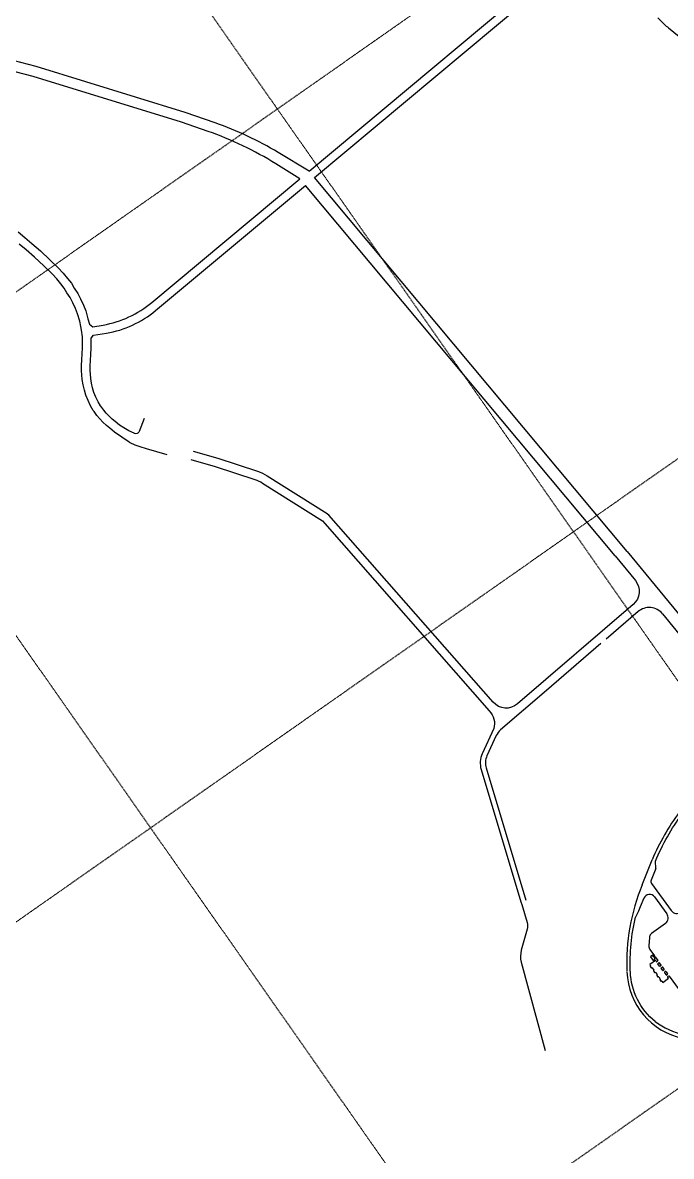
# Model space of a CAD drawing. Header units: millimetres. Extents: x 152904052 to 153933663, y 538271515 to 539240469.
# Drawn here: x 153522183 to 153541031, y 539056459 to 539089405 of the extents above; entities that cross this region are included whole.
import ezdxf

# ---------------------------------------------------------------- set-up
doc = ezdxf.new("R2010")
doc.units = ezdxf.units.MM
doc.linetypes.add('HIDDEN', pattern=[5.08, 2.54, -2.54])
doc.layers.add('BORD', color=7, linetype='Continuous')

msp = doc.modelspace()

# ---------------------------------------------------------------- linework, layer by layer
at = {"layer": 'BORD', "color": 8, "linetype": 'HIDDEN', "ltscale": 5}
for p, q in [((153505008.2, 539069689.3), (153627881, 539155725.8)), ((153513611.8, 539057402), (153636484.6, 539143438.5)), ((153522215.5, 539045114.7), (153645088.3, 539131151.2)), ((153503771.8, 539123758.4), (153555393.7, 539050034.8)), ((153491484.5, 539115154.8), (153543106.4, 539041431.1))]:
    msp.add_line(p, q, dxfattribs=at)
at = {"layer": 'BORD', "color": 137}
for points in [[(153527568.4, 539086245.7), (153526802, 539086514.2), (153522490.3, 539087844.5), (153518929.4, 539088764.5), (153518339.3, 539088889.5), (153516806.9, 539089322.9), (153515296.3, 539089770.2), (153514381.2, 539090163.8), (153513446.3, 539090701), (153512740.5, 539091200.1), (153511599.3, 539092186), (153511400.4, 539092354.8)], [(153527778.4, 539086489.6), (153526901, 539086797.6), (153522572, 539088133.2), (153518998.1, 539089056.6), (153518411.2, 539089180.9), (153516890.3, 539089611.1), (153515398.5, 539090052.8), (153514515.6, 539090432.5), (153513608, 539090954.1), (153512925.6, 539091436.6), (153511794.4, 539092413.9), (153511595, 539092583.1)], [(153530504.4, 539085094), (153538457.4, 539091745.3)], [(153530664.8, 539084902.2), (153538599.5, 539091538.2), (153538700.5, 539091480), (153538751.5, 539091445.8), (153538790.9, 539091414.7), (153538849.7, 539091364.5), (153538961.9, 539091267.9), (153539085.5, 539091162.6), (153539231.4, 539091034.7), (153539319.9, 539090957.4), (153539319.9, 539090957.5)], [(153530504.4, 539085094), (153529604.6, 539085632.9)], [(153530235.9, 539084869.5), (153529538.6, 539085302.6)], [(153524256.9, 539078103.8), (153524234.2, 539078131.4), (153524157, 539078267.6), (153524082.9, 539078420.7), (153524018.1, 539078576.7), (153523974.6, 539078728), (153523937.1, 539078877.7), (153523913.5, 539079038), (153523901.9, 539079167.8), (153523891.8, 539079291.4), (153523894.1, 539079436.3), (153523904.1, 539079611.6), (153523912.5, 539079770.2), (153523924.2, 539079965.3), (153523924.9, 539080123.9), (153523922.6, 539080276.5), (153523896.1, 539080465.8), (153523876.2, 539080579.2), (153523840.8, 539080725.9), (153523776.4, 539080947.3), (153523717.6, 539081097.8), (153523636.4, 539081266.7), (153523563.1, 539081413.6), (153523470, 539081558.4), (153523391.3, 539081689.2), (153523292.7, 539081814.9), (153523171.9, 539081958.7), (153523036, 539082104.8), (153522799.8, 539082336.2), (153522529, 539082585.8), (153522288.6, 539082800.2), (153522084.6, 539082971.7)], [(153524850.3, 539077507.7), (153524714, 539077620.1), (153524618.5, 539077696.4), (153524511.3, 539077799), (153524421.2, 539077891.1), (153524339.8, 539077987.7), (153524256.9, 539078103.8)], [(153525272.7, 539077213), (153525298.9, 539077201.2), (153525443.5, 539077136.1), (153525586.8, 539077089.5), (153525770.9, 539077031.4), (153526368.1, 539076859.9)], [(153539750.6, 539074038.3), (153543764.4, 539069149.5)]]:
    msp.add_lwpolyline(points, dxfattribs=at)
at = {"layer": 'BORD', "color": 137, "ltscale": 20, "flags": 128}
for points in [[(153540636.6, 539089542.7), (153540821.6, 539089365.3, 0.0208773), (153540949.9, 539089252.1), (153541461.3, 539088837.8, -0.1927093), (153541588, 539088610.6), (153541628.2, 539088299.5, 0.0938942), (153541691.7, 539088104.8), (153541737.1, 539088022.3, -0.4980671), (153541704.4, 539087949.5), (153541607.9, 539087927.3, -0.4018074), (153541548.5, 539087962.9), (153541487.1, 539088186.6, 0.3460773), (153541377.8, 539088267.5), (153541366.5, 539088267.2), (153541365.3, 539088285.9), (153541251, 539088278.4), (153541259.4, 539088147.8), (153541291.6, 539088149.9), (153541314.9, 539087790.2, -0.1943609), (153541306, 539087769.8), (153541248.5, 539087712.3), (153541258.8, 539087702.1), (153541241.4, 539087684.7)], [(153540569.9, 539065038, -0.0664688), (153541351.4, 539066405.5), (153542592.5, 539068031.6, -0.3119792), (153544701.7, 539068716.7), (153545310.1, 539068534.6, 0.2963872), (153547453.7, 539069163.9), (153547990.1, 539069789.1, 0.0647198), (153548505.5, 539070576.4, 0.0647198)], [(153541271.9, 539066466.1, 0.0664688), (153540477.3, 539065075.7)], [(153540180.8, 539064347, 0.1065773), (153539739.1, 539061835.3)], [(153540444.2, 539064485, 0.2590459), (153540456.1, 539064388.6)], [(153540544.2, 539063995.7, 0.5849212), (153540232.6, 539063959.1)], [(153540565, 539060375.8, -0.2169097), (153539839.8, 539061819.8), (153539839, 539061839.2, -0.0667383), (153539989, 539063413.4, -0.0667383)], [(153540857.5, 539063225.9, 0.4142136), (153540901.4, 539063505.3)], [(153541030.7, 539063599.5, 0.4142136), (153541310.1, 539063555.5)], [(153540436.4, 539062915.7, 0.1741323), (153540393.4, 539062816.5)], [(153540458.9, 539062935.6, 0.0469688), (153540436.4, 539062915.7)], [(153540377.7, 539062571.8, 0.175119), (153540408, 539062467.3)], [(153540533.8, 539062269.2, 0.4142136), (153540537.1, 539062290.1)], [(153540425.7, 539061983.3, 0.4142136), (153540427.9, 539061997.2)], [(153540563.6, 539062253.7, 0.4142136), (153540542.6, 539062257)], [(153540595.3, 539062119.1, 0.4142136), (153540609.2, 539062116.9)], [(153540632.4, 539062133.8, 0.4142136), (153540635.7, 539062154.7)], [(153540644.6, 539062068.4, 0.4142136), (153540642.4, 539062054.4)], [(153540688.7, 539062082, 0.4142136), (153540667.7, 539062085.3)], [(153540689.5, 539061989.8, 0.4142136), (153540703.4, 539061987.6)], [(153540726.6, 539062004.4, 0.4142136), (153540729.9, 539062025.4)], [(153540782.9, 539061952.6, 0.4142136), (153540761.9, 539061955.9)], [(153539739.8, 539061816, 0.3439044), (153541365.8, 539059888.4)], [(153540475, 539061932.6, 0.4142136), (153540461.1, 539061934.8)], [(153540519.9, 539061853.9, 0.4142136), (153540522.1, 539061867.9)], [(153540569.2, 539061803.2, 0.4142136), (153540555.3, 539061805.4)], [(153540614.1, 539061724.6, 0.4142136), (153540616.3, 539061738.6)], [(153540663.4, 539061673.9, 0.4142136), (153540649.4, 539061676.1)], [(153540738.7, 539061939.1, 0.4142136), (153540736.6, 539061925.1)], [(153540783.6, 539061860.4, 0.4142136), (153540797.6, 539061858.2)], [(153540820.8, 539061875.1, 0.4142136), (153540824.1, 539061896)], [(153540832.9, 539061809.7, 0.4142136), (153540830.7, 539061795.7)], [(153540877.1, 539061823.3, 0.4142136), (153540856.1, 539061826.6)], [(153540877.8, 539061731.1, 0.4142136), (153540891.8, 539061728.9)], [(153540915, 539061745.7, 0.4142136), (153540918.3, 539061766.7)], [(153540927.1, 539061680.4, 0.4142136), (153540924.9, 539061666.4)], [(153540971.2, 539061694, 0.4142136), (153540950.3, 539061697.2)], [(153540708.3, 539061595.3, 0.4142136), (153540710.5, 539061609.2)], [(153540757.6, 539061544.6, 0.4142136), (153540743.6, 539061546.8)], [(153540565, 539060375.8, 0.0977871), (153541386.4, 539059986.3)]]:
    msp.add_lwpolyline(points, format="xyb", dxfattribs=at)
at = {"layer": 'BORD', "color": 137, "flags": 128}
for points in [[(153529604.6, 539085632.9, 0.0505564), (153527778.4, 539086489.6)], [(153529538.6, 539085302.6, 0.054771), (153527568.4, 539086245.7)], [(153522055.5, 539083322.9), (153522245.5, 539083163), (153522452.2, 539082989.2), (153522696.9, 539082771), (153522972, 539082517.5), (153523215, 539082279.4), (153523359.3, 539082124.4), (153523486.8, 539081972.5), (153523597.5, 539081831.4), (153523682.3, 539081690.5), (153523780.8, 539081537.3), (153523860.9, 539081376.6), (153523947, 539081197.6), (153524013.3, 539081027.8), (153524080.9, 539080795.5), (153524125.9, 539080639.6), (153524224.8, 539080568.8), (153524516.9, 539080618.6, 0.132703), (153525937.6, 539081274.7), (153530235.9, 539084869.5)], [(153540776.4, 539072224.6, 0.4217423), (153540063.1, 539072287.8)]]:
    msp.add_lwpolyline(points, format="xyb", dxfattribs=at)
for points in [[(153539750.6, 539074038.3), (153530664.8, 539084902.2)], [(153539403, 539073908.4), (153530396.3, 539084677.7)], [(153525272.7, 539077213), (153524850.3, 539077507.7)], [(153531025.7, 539075139.2), (153531084.8, 539075090)], [(153530892.3, 539074927.8), (153530961, 539074849.6)], [(153540063.1, 539072287.8), (153539136.4, 539071491.4)], [(153540776.4, 539072224.6), (153543263.1, 539069175.9)], [(153538985.1, 539071361.5), (153537398.9, 539069998.4)], [(153536660.1, 539063858.7), (153536683.2, 539063782.1)]]:
    msp.add_lwpolyline(points, dxfattribs=at)
at = {"layer": 'BORD', "color": 137}
for points in [[(153525715.4, 539077904.9), (153525569.3, 539077524.3, -0.4309616), (153525434.8, 539077469), (153525422, 539077474.8), (153525264.9, 539077545.4), (153525120.9, 539077630.3), (153524998.2, 539077709.7), (153524871.5, 539077814.3), (153524783.2, 539077884.7), (153524687.2, 539077976.7), (153524606.4, 539078059.3), (153524537.5, 539078141.2), (153524455.3, 539078256.1), (153524441, 539078273.6), (153524378.5, 539078383.8), (153524311.1, 539078523.2), (153524254.4, 539078659.5), (153524216, 539078792.9), (153524182.7, 539078926.4), (153524161.9, 539079067.4), (153524151, 539079189), (153524142, 539079299.6), (153524144, 539079427.2), (153524153.7, 539079597.8), (153524162.1, 539079756.1), (153524174.1, 539079957.3), (153524174.9, 539080125.2), (153524173.3, 539080237), (153524240.4, 539080318.6), (153524615.8, 539080381.4, 0.1334755), (153526045.5, 539081039), (153530396.3, 539084677.7)], [(153527138.6, 539076950.8), (153527849.1, 539076746.8), (153529007.5, 539076368.1, -0.0618258), (153529286.2, 539076237), (153531025.7, 539075139.2)], [(153527069.6, 539076710.5), (153527775.7, 539076507.7), (153528929.8, 539076130.4, -0.0618258), (153529152.7, 539076025.6), (153530892.3, 539074927.8)], [(153530961, 539074849.6), (153535742.5, 539069403.1, -0.2725352), (153535870.7, 539068893), (153535536.1, 539068158.7, 0.1818408), (153535505.1, 539067702.1), (153536660.1, 539063858.7)], [(153539403, 539073908.4), (153539986.1, 539073193.5, -0.4067247), (153539924.5, 539072498.3), (153536556.7, 539069604.4, -0.411108), (153535855.1, 539069653.7), (153531080.2, 539075092.7)], [(153537398.9, 539069998.4), (153536069.6, 539068856.2, 0.1087693), (153535940.4, 539068684.3), (153535672.6, 539068096.5, 0.1818408), (153535648.7, 539067745.3), (153536803.8, 539063901.9)], [(153536683.2, 539063782.1), (153536840.8, 539063257.6, -0.1422623), (153536842.6, 539063062.4), (153536671, 539062450.3, 0.1352359), (153536669.5, 539062105), (153537365.8, 539059532.7)]]:
    msp.add_lwpolyline(points, format="xyb", dxfattribs=at)
at = {"layer": 'BORD', "color": 137, "ltscale": 20, "flags": 128}
for points in [[(153540180.8, 539064347), (153540477.3, 539065075.7)], [(153540580.2, 539064821.1), (153540569.9, 539065038)], [(153540580.2, 539064821.1), (153540444.2, 539064485)], [(153540456.1, 539064388.6), (153541030.7, 539063599.5)], [(153540232.6, 539063959.1), (153540126.7, 539063705.3)], [(153540544.2, 539063995.7), (153540901.4, 539063505.3)], [(153540126.7, 539063705.3), (153540081.3, 539063580.6)], [(153540081.3, 539063580.6), (153539989, 539063413.4)], [(153540857.5, 539063225.9), (153540458.9, 539062935.6)], [(153540393.4, 539062816.5), (153540377.7, 539062571.8)], [(153540408, 539062467.3), (153540537.1, 539062290.1)], [(153540487.8, 539062306.8), (153540423.2, 539062259.7)], [(153540521.7, 539062260.3), (153540487.8, 539062306.8)], [(153540571.7, 539062151.4), (153540404.4, 539062029.6)], [(153540404.4, 539062029.6), (153540427.9, 539061997.2)], [(153540425.7, 539061983.3), (153540416.9, 539061976.8)], [(153540416.9, 539061976.8), (153540452.2, 539061928.3)], [(153540423.2, 539062259.7), (153540499.7, 539062154.6)], [(153540499.7, 539062154.6), (153540564.3, 539062201.7)], [(153540533.8, 539062269.2), (153540521.7, 539062260.3)], [(153540530.5, 539062248.2), (153540542.6, 539062257)], [(153540564.3, 539062201.7), (153540530.5, 539062248.2)], [(153540563.6, 539062253.7), (153540635.7, 539062154.7)], [(153540595.3, 539062119.1), (153540571.7, 539062151.4)], [(153540632.4, 539062133.8), (153540609.2, 539062116.9)], [(153540689.5, 539061989.8), (153540642.4, 539062054.4)], [(153540644.6, 539062068.4), (153540667.7, 539062085.3)], [(153540729.9, 539062025.4), (153540688.7, 539062082)], [(153540726.6, 539062004.4), (153540703.4, 539061987.6)], [(153540738.7, 539061939.1), (153540761.9, 539061955.9)], [(153540452.2, 539061928.3), (153540461.1, 539061934.8)], [(153540475, 539061932.6), (153540522.1, 539061867.9)], [(153540519.9, 539061853.9), (153540511, 539061847.5)], [(153540511, 539061847.5), (153540546.4, 539061799)], [(153540546.4, 539061799), (153540555.3, 539061805.4)], [(153540569.2, 539061803.2), (153540616.3, 539061738.6)], [(153540614.1, 539061724.6), (153540605.2, 539061718.1)], [(153540605.2, 539061718.1), (153540640.6, 539061669.6)], [(153540640.6, 539061669.6), (153540649.4, 539061676.1)], [(153540663.4, 539061673.9), (153540710.5, 539061609.2)], [(153540783.6, 539061860.4), (153540736.6, 539061925.1)], [(153540781.2, 539061512.2), (153540948.5, 539061634.1)], [(153540824.1, 539061896), (153540782.9, 539061952.6)], [(153540820.8, 539061875.1), (153540797.6, 539061858.2)], [(153540830.7, 539061795.7), (153540877.8, 539061731.1)], [(153540856.1, 539061826.6), (153540832.9, 539061809.7)], [(153540877.1, 539061823.3), (153540918.3, 539061766.7)], [(153540891.8, 539061728.9), (153540915, 539061745.7)], [(153540948.5, 539061634.1), (153540924.9, 539061666.4)], [(153540950.3, 539061697.2), (153540927.1, 539061680.4)], [(153540927.1, 539061680.4), (153540938.2, 539061688.4)], [(153540971.2, 539061694), (153542236.8, 539059956.2)], [(153540708.3, 539061595.3), (153540699.4, 539061588.8)], [(153540699.4, 539061588.8), (153540734.7, 539061540.3)], [(153540734.7, 539061540.3), (153540743.6, 539061546.8)], [(153540757.6, 539061544.6), (153540781.2, 539061512.2)]]:
    msp.add_lwpolyline(points, dxfattribs=at)

doc.saveas('drawing.dxf')
